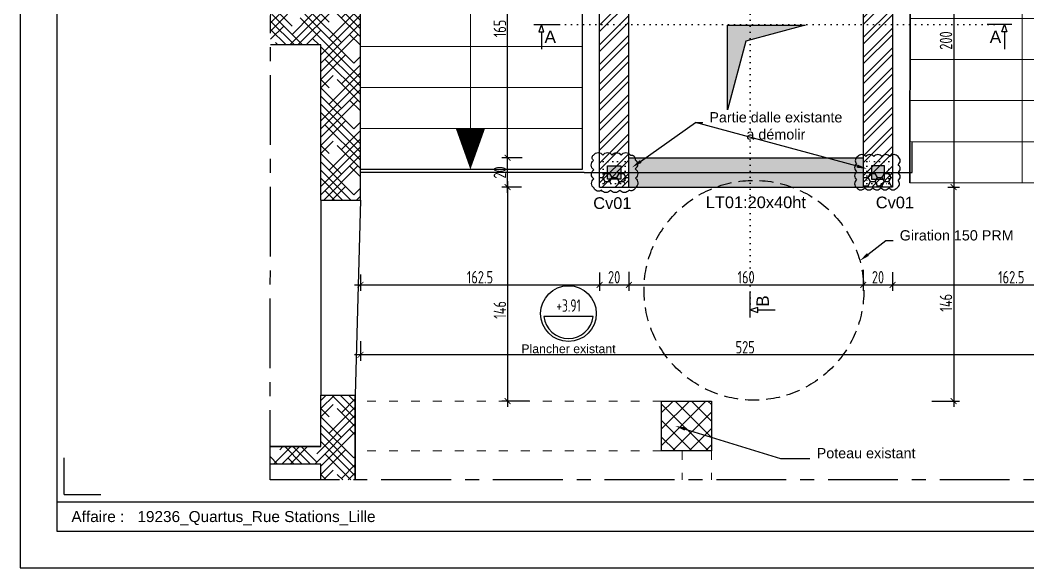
# Model space of a CAD drawing. Header units: millimetres. Extents: x -14819 to 43195, y -10328 to 20814.
# Drawn here: x 19386 to 20073, y 495 to 869 of the extents above; entities that cross this region are included whole.
import ezdxf
from ezdxf import colors
from ezdxf.entities.mleader import LeaderData, LeaderLine
from ezdxf.enums import TextEntityAlignment as Align
from ezdxf.math import Vec2, Vec3

# ---------------------------------------------------------------- set-up
doc = ezdxf.new("R2010")
doc.units = ezdxf.units.MM
doc.header["$PDMODE"] = 3
for name, pattern in [('ACAD_ISO03W100', [30, 12, -18]), ('AXES', [50.8, 31.75, -6.35, 6.35, -6.35]), ('CACHE', [9.525, 6.35, -3.175]), ('POINTILLE', [6.35, 0, -6.35])]:
    doc.linetypes.add(name, pattern=pattern)
for name, color, linetype in [('-SOCNA- 0', 255, 'Continuous'), ('-SOCNA- Divers', 7, 'Continuous'), ('-SOCNA- Text', 255, 'Continuous'), ('-SOCNA- Textes', 7, 'Continuous')]:
    doc.layers.add(name, color=color, linetype=linetype)
for name, color, linetype, lineweight in [('-SOCNA- Fer- Coffrage', 173, 'Continuous', 25), ('Escalier', 8, 'Continuous', 18), ('Mur_coupe', 7, 'Continuous', 25), ('Mur_projeté', 8, 'ACAD_ISO03W100', 18)]:
    doc.layers.add(name, color=color, linetype=linetype, lineweight=lineweight)
doc.layers.add('-SOCNA- Visible', color=66, linetype='Continuous', plot=False)
doc.styles.add('-ST-Arial', font='arial.ttf')
doc.styles.add('-ST-Isocp', font='isocp.shx', dxfattribs={"width": 0.8})
doc.styles.add('SOCNA- Arial', font='arial.ttf')
doc.dimstyles.new('Copie de -ST-25s', dxfattribs={"dimtxt": 8.5, "dimasz": 4, "dimexe": 4, "dimexo": 5, "dimgap": 1, "dimtad": 1, "dimdec": 1, "dimrnd": 0.5, "dimdsep": 46, "dimtxsty": '-ST-Isocp', "dimblk": 'ARCHTICK', "dimcen": 1.5, "dimdle": 4, "dimclrd": 30, "dimclre": 30, "dimclrt": 6, "dimadec": 1, "dimazin": 0, "dimtfac": 1, "dimtdec": 1, "dimtofl": 0, "dimtmove": 0, "dimatfit": 3, "dimfxl": 15, "dimfxlon": 1, "dimtolj": 1, "dimtzin": 0, "dimlwd": -1, "dimlwe": -1, "dimarcsym": 0})
pattern_1 = [(45, (-17565.069, 3263.8497), (8.4189901, 14.0316502), [63.5, -31.75]), (135, (-17565.069, 3263.8497), (8.4189901, -14.0316502), [63.5, -31.75])]
pattern_2 = [(0, (-15543.513, -2651.2193), (4.7625, 2.74963064), [3.175, -6.35]), (120, (-15543.513, -2651.2193), (-4.7625, 2.74963066), [3.175, -6.35]), (60, (-15543.513, -2651.2193), (1e-08, 5.4992613), [-6.35, 3.175])]

# ---------------------------------------------------------------- blocks, each defined once
blk = doc.blocks.new('A$C079E5DD5')
at = {"layer": 'Escalier', "color": 9}
for p, q in [((-1011.77, -1009.19, -195), (-861.51, -1009.15, -195)), ((-935.23, -1177.17, -195), (-935.27, -1009.17, -195)), ((-1011.76, -1037.19, -195), (-861.51, -1037.15, -195)), ((-1011.76, -1065.19, -195), (-861.51, -1065.15, -195)), ((-1011.75, -1093.19, -195), (-861.51, -1093.15, -195)), ((-1011.74, -1121.19, -195), (-861.51, -1121.15, -195)), ((-1011.74, -1149.19, -195), (-861.51, -1149.15, -195)), ((-1011.73, -1177.19, -195), (-861.51, -1177.15, -195))]:
    blk.add_line(p, q, dxfattribs=at)
at = {"layer": 'Escalier', "color": 9, "flags": 128}
blk.add_lwpolyline([(-1193.89, -916.17, 20, 0, 0), (-1221.89, -916.17, 0, 0, 0)], format="xyseb", dxfattribs=at)
blk.add_lwpolyline([(-1025.89, -916.52), (-1207.39, -916.5)], dxfattribs=at)
at = {"layer": 'Escalier', "color": 9, "elevation": -195, "flags": 128}
for points in [[(-1235.38, -1000.16), (-1386.66, -1000.16)], [(-1311.66, -1000.16), (-1311.63, -1140.16)], [(-1235.38, -1028.16), (-1386.66, -1028.16)], [(-1235.38, -1056.16), (-1386.66, -1056.16)], [(-1235.38, -1084.16), (-1386.66, -1084.16)], [(-1235.38, -1112.16), (-1386.66, -1112.16)], [(-1235.38, -1140.16), (-1386.66, -1140.16)]]:
    blk.add_lwpolyline(points, dxfattribs=at)
for points in [[(-935.27, -1037.17, 20, 0, 0), (-935.26, -1009.17, 0, 0, 0)], [(-1311.63, -1140.16, 20, 0, 0), (-1311.63, -1168.16, 0, 0, 0)]]:
    blk.add_lwpolyline(points, format="xyseb", dxfattribs=at)
at = {"layer": 'Mur_coupe', "color": 9}
for p, q in [((-1221.89, -990.2), (-1221.89, -840.18)), ((-1193.89, -990.2), (-1193.89, -840.18)), ((-1165.89, -990.2), (-1165.89, -840.18)), ((-1137.89, -990.2), (-1137.89, -840.18)), ((-1109.89, -990.2), (-1109.89, -840.18)), ((-1081.89, -990.2), (-1081.89, -840.18)), ((-1053.89, -990.2), (-1053.89, -840.18)), ((-1025.89, -990.2), (-1025.89, -840.18)), ((-1011.38, -990.17), (-1235.38, -990.17, -195)), ((-1011.38, -990.17, -195), (-1011.73, -1177.19, -195)), ((-1011.73, -1177.19), (-1011.38, -990.17))]:
    blk.add_line(p, q, dxfattribs=at)
at = {"layer": 'Mur_coupe', "color": 9, "elevation": -195, "flags": 128}
blk.add_lwpolyline([(-1235.38, -990.17), (-1235.38, -1168.16), (-1386.66, -1168.16)], dxfattribs=at)
blk = doc.blocks.new('_ArchTick')
at = {"color": 0, "linetype": 'ByBlock', "const_width": 0.15}
blk.add_lwpolyline([(-0.5, -0.5), (0.5, 0.5)], dxfattribs=at)
blk = doc.blocks.new('*D462')
at = {"layer": '-SOCNA- Fer- Coffrage', "color": 30, "ltscale": 1.5, "transparency": 16777216}
for p, q in [((19718.15, 758.61), (19718.15, 604.59)), ((19727.64, 754.61), (19714.15, 754.61)), ((19733.15, 608.59), (19714.15, 608.59))]:
    blk.add_line(p, q, dxfattribs=at)
at = {"layer": 'Defpoints', "color": 0, "ltscale": 1.5, "transparency": 16777216}
for p in [(19812.44, 754.61, -97.5), (19718.15, 608.59), (19823.27, 608.59)]:
    blk.add_point(p, dxfattribs=at)
at = {"layer": '-SOCNA- Fer- Coffrage', "color": 30, "ltscale": 1.5, "transparency": 16777216, "xscale": 4, "yscale": 4, "zscale": 4}
for p, rotation in [((19718.15, 754.61), 90), ((19718.15, 608.59), 270)]:
    blk.add_blockref('_ArchTick', p, dxfattribs=dict(at, rotation=rotation))
at = {"layer": '-SOCNA- Fer- Coffrage', "color": 6, "ltscale": 1.5, "transparency": 16777216, "insert": (19712.9, 670.8), "char_height": 8.5, "attachment_point": 5, "rotation": 90, "style": '-ST-Isocp'}
blk.add_mtext('\\A1;146', dxfattribs=at)
blk = doc.blocks.new('*D467')
at = {"layer": '-SOCNA- Fer- Coffrage', "color": 30, "ltscale": 1.5, "transparency": 16777216}
for p, q in [((20022.53, 958.61), (20022.53, 750.61)), ((20014.41, 954.61), (20026.53, 954.61)), ((20018.48, 754.61), (20026.53, 754.61))]:
    blk.add_line(p, q, dxfattribs=at)
at = {"layer": 'Defpoints', "color": 0, "ltscale": 1.5, "transparency": 16777216}
for p in [(19945.8, 954.61, -97.5), (19980.89, 754.61, -97.5), (20022.53, 754.61)]:
    blk.add_point(p, dxfattribs=at)
at = {"layer": '-SOCNA- Fer- Coffrage', "color": 30, "ltscale": 1.5, "transparency": 16777216, "xscale": 4, "yscale": 4, "zscale": 4}
for p, rotation in [((20022.53, 954.61), 90), ((20022.53, 754.61), 270)]:
    blk.add_blockref('_ArchTick', p, dxfattribs=dict(at, rotation=rotation))
at = {"layer": '-SOCNA- Fer- Coffrage', "color": 6, "ltscale": 1.5, "transparency": 16777216, "insert": (20017.28, 854.61), "char_height": 8.5, "attachment_point": 5, "rotation": 90, "style": '-ST-Isocp'}
blk.add_mtext('\\A1;200', dxfattribs=at)
blk = doc.blocks.new('*D468')
at = {"layer": '-SOCNA- Fer- Coffrage', "color": 30, "ltscale": 1.5, "transparency": 16777216}
for p, q in [((20022.53, 758.61), (20022.53, 604.59)), ((20018.48, 754.61), (20026.53, 754.61)), ((20007.53, 608.59), (20026.53, 608.59))]:
    blk.add_line(p, q, dxfattribs=at)
at = {"layer": 'Defpoints', "color": 0, "ltscale": 1.5, "transparency": 16777216}
for p in [(19980.89, 754.61, -97.5), (19857.27, 608.59), (20022.53, 608.59)]:
    blk.add_point(p, dxfattribs=at)
at = {"layer": '-SOCNA- Fer- Coffrage', "color": 30, "ltscale": 1.5, "transparency": 16777216, "xscale": 4, "yscale": 4, "zscale": 4}
for p, rotation in [((20022.53, 754.61), 90), ((20022.53, 608.59), 270)]:
    blk.add_blockref('_ArchTick', p, dxfattribs=dict(at, rotation=rotation))
at = {"layer": '-SOCNA- Fer- Coffrage', "color": 6, "ltscale": 1.5, "transparency": 16777216, "insert": (20017.28, 675.69), "char_height": 8.5, "attachment_point": 5, "rotation": 90, "style": '-ST-Isocp'}
blk.add_mtext('\\A1;146', dxfattribs=at)
blk = doc.blocks.new('*U451')
at = {"layer": '-SOCNA- 0', "color": 7}
blk.add_line((50, 90), (2050, 90), dxfattribs=at)
blk.add_lwpolyline([(50, 50), (2050, 50), (2050, 1435), (50, 1435)], close=True, dxfattribs=at)
at = {"layer": '-SOCNA- Visible', "color": 7}
for q in [(60, 150), (110, 100)]:
    blk.add_line((60, 100), q, dxfattribs=at)
at = {"layer": '-SOCNA- Visible'}
blk.add_lwpolyline([(0, 0), (2100, 0), (2100, 1485), (0, 1485)], close=True, dxfattribs=at)
at = {"layer": '-SOCNA- Text', "color": 7, "style": 'SOCNA- Arial'}
blk.add_text('Affaire :', height=15, dxfattribs=at).set_placement((70, 70), align=Align.MIDDLE_LEFT)
for tag, p in [('TITRE', (1050, 1410)), ('INDICE', (2024.9, 1410))]:
    blk.add_attdef(tag, text='', height=25, dxfattribs=at).set_placement(p, align=Align.MIDDLE_CENTER)
for tag, p in [("NOM_D'AFFAIRE", (160, 70)), ('PLAN', (1824.8, 70))]:
    blk.add_attdef(tag, text='', height=15, dxfattribs=at).set_placement(p, align=Align.MIDDLE_LEFT)
blk = doc.blocks.new('*U331')
at = {"layer": '-SOCNA- Divers', "color": 8}
for p, q in [((-760.7, 0), (-720.7, 0)), ((12, 0), (-28, 0))]:
    blk.add_line(p, q, dxfattribs=at)
at = {"layer": '-SOCNA- Divers', "color": 221, "linetype": 'POINTILLE', "ltscale": 1.5}
blk.add_line((0, 0), (-748.7, 0), dxfattribs=at)
at = {"layer": '-SOCNA- Divers'}
for points in [[(-748.7, 12), (-748.7, 40)], [(0, 12), (0, 40)]]:
    blk.add_lwpolyline(points, dxfattribs=at)
for points in [[(-748.7, 0), (-752.7, 12), (-744.7, 12)], [(0, 0), (4, 12), (-4, 12)]]:
    blk.add_lwpolyline(points, close=True, dxfattribs=at)
at = {"layer": '-SOCNA- Divers', "style": '-ST-Arial'}
blk.add_attdef('REP2', text='', height=20, rotation=180, dxfattribs=at).set_placement((-743.7, 19.7), align=Align.MIDDLE_RIGHT)
blk.add_attdef('REP1', text='', height=20, rotation=180, dxfattribs=at).set_placement((-5, 19.7), align=Align.MIDDLE_LEFT)
blk = doc.blocks.new('*U332')
at = {"layer": '-SOCNA- Divers', "color": 221, "linetype": 'POINTILLE', "ltscale": 1.5}
blk.add_line((0, 0), (-1119.2, 0), dxfattribs=at)
at = {"layer": '-SOCNA- Divers', "color": 8}
for p, q in [((12, 0), (-28, 0)), ((-1131.2, 0), (-1091.2, 0))]:
    blk.add_line(p, q, dxfattribs=at)
at = {"layer": '-SOCNA- Divers'}
for points in [[(-1119.2, 12), (-1119.2, 40)], [(0, 12), (0, 40)]]:
    blk.add_lwpolyline(points, dxfattribs=at)
for points in [[(-1119.2, 0), (-1123.2, 12), (-1115.2, 12)], [(0, 0), (4, 12), (-4, 12)]]:
    blk.add_lwpolyline(points, close=True, dxfattribs=at)
at = {"layer": '-SOCNA- Divers', "style": '-ST-Arial'}
blk.add_attdef('REP2', text='', height=20, rotation=180, dxfattribs=at).set_placement((-1114.2, 19.7), align=Align.MIDDLE_RIGHT)
blk.add_attdef('REP1', text='', height=20, rotation=180, dxfattribs=at).set_placement((-5, 19.7), align=Align.MIDDLE_LEFT)
blk = doc.blocks.new('*U333')
at = {"layer": '-SOCNA- Textes', "color": 1}
for p, q in [((-77, 6.3), (-77, 6.3)), ((-11.8, -19), (-79.3, -19)), ((-12, -32.8), (-12, -32.8))]:
    blk.add_line(p, q, dxfattribs=at)
blk.add_circle((-45.6, -15), 38, dxfattribs=at)
blk.add_arc((-45.6, -15), 34, 186.7563, 353.2437, dxfattribs=at)
at = {"layer": '-SOCNA- Textes', "color": 6, "style": '-ST-Isocp', "width": 0.75}
blk.add_attdef('NIVEAU_FINI', text='', height=14, dxfattribs=at).set_placement((-45.6, 32.7), align=Align.MIDDLE_CENTER)
at = {"layer": '-SOCNA- Textes', "style": '-ST-Isocp', "width": 0.75}
for tag, p in [('NIVEAU_BRUT', (-45.6, -4)), ('EPAISSEUR_DE_LA_DALLE', (-45.6, -34))]:
    blk.add_attdef(tag, text='', height=17, dxfattribs=at).set_placement(p, align=Align.MIDDLE_CENTER)
at = {"layer": '-SOCNA- Textes', "color": 6, "style": '-ST-Arial'}
blk.add_attdef('INFO', text='', height=12, dxfattribs=at).set_placement((-45.6, -63), align=Align.MIDDLE_CENTER)
blk = doc.blocks.new('*D452')
at = {"layer": '-SOCNA- Fer- Coffrage', "color": 30, "ltscale": 1.5, "transparency": 16777216}
for p, q in [((19617.77, 694.86), (19617.77, 683.84)), ((19780.89, 696.36), (19780.89, 683.84)), ((19613.77, 687.84), (19784.89, 687.84))]:
    blk.add_line(p, q, dxfattribs=at)
at = {"layer": 'Defpoints', "color": 0, "ltscale": 1.5, "transparency": 16777216}
for p in [(19617.77, 822.62, 195), (19780.89, 769.18, 97.5), (19780.89, 687.84)]:
    blk.add_point(p, dxfattribs=at)
at = {"layer": '-SOCNA- Fer- Coffrage', "color": 30, "ltscale": 1.5, "transparency": 16777216, "xscale": 4, "yscale": 4, "zscale": 4, "rotation": 180}
blk.add_blockref('_ArchTick', (19617.77, 687.84), dxfattribs=at)
at = {"layer": '-SOCNA- Fer- Coffrage', "color": 30, "ltscale": 1.5, "transparency": 16777216, "xscale": 4, "yscale": 4, "zscale": 4}
blk.add_blockref('_ArchTick', (19780.89, 687.84), dxfattribs=at)
at = {"layer": '-SOCNA- Fer- Coffrage', "color": 6, "ltscale": 1.5, "transparency": 16777216, "insert": (19699.33, 693.09), "char_height": 8.5, "attachment_point": 5, "style": '-ST-Isocp'}
blk.add_mtext('\\A1;162.5', dxfattribs=at)
blk = doc.blocks.new('*D453')
at = {"layer": '-SOCNA- Fer- Coffrage', "color": 30, "ltscale": 1.5, "transparency": 16777216}
for p, q in [((19780.89, 696.36), (19780.89, 683.84)), ((19800.89, 696.68), (19800.89, 683.84)), ((19776.89, 687.84), (19804.89, 687.84))]:
    blk.add_line(p, q, dxfattribs=at)
at = {"layer": 'Defpoints', "color": 0, "ltscale": 1.5, "transparency": 16777216}
for p in [(19800.89, 773.14, 97.5), (19780.89, 769.18, 97.5), (19800.89, 687.84)]:
    blk.add_point(p, dxfattribs=at)
at = {"layer": '-SOCNA- Fer- Coffrage', "color": 30, "ltscale": 1.5, "transparency": 16777216, "xscale": 4, "yscale": 4, "zscale": 4, "rotation": 180}
blk.add_blockref('_ArchTick', (19780.89, 687.84), dxfattribs=at)
at = {"layer": '-SOCNA- Fer- Coffrage', "color": 30, "ltscale": 1.5, "transparency": 16777216, "xscale": 4, "yscale": 4, "zscale": 4}
blk.add_blockref('_ArchTick', (19800.89, 687.84), dxfattribs=at)
at = {"layer": '-SOCNA- Fer- Coffrage', "color": 6, "ltscale": 1.5, "transparency": 16777216, "insert": (19790.89, 693.09), "char_height": 8.5, "attachment_point": 5, "style": '-ST-Isocp'}
blk.add_mtext('\\A1;20', dxfattribs=at)
blk = doc.blocks.new('*D454')
at = {"layer": '-SOCNA- Fer- Coffrage', "color": 30, "ltscale": 1.5, "transparency": 16777216}
for p, q in [((19960.89, 698.1), (19960.89, 683.84)), ((19796.89, 687.84), (19964.89, 687.84)), ((19800.89, 690.22), (19800.89, 683.84))]:
    blk.add_line(p, q, dxfattribs=at)
at = {"layer": 'Defpoints', "color": 0, "ltscale": 1.5, "transparency": 16777216}
for p in [(19960.89, 794.53, 97.5), (19800.89, 718.61, 97.5), (19960.89, 687.84)]:
    blk.add_point(p, dxfattribs=at)
at = {"layer": '-SOCNA- Fer- Coffrage', "color": 30, "ltscale": 1.5, "transparency": 16777216, "xscale": 4, "yscale": 4, "zscale": 4, "rotation": 180}
blk.add_blockref('_ArchTick', (19800.89, 687.84), dxfattribs=at)
at = {"layer": '-SOCNA- Fer- Coffrage', "color": 30, "ltscale": 1.5, "transparency": 16777216, "xscale": 4, "yscale": 4, "zscale": 4}
blk.add_blockref('_ArchTick', (19960.89, 687.84), dxfattribs=at)
at = {"layer": '-SOCNA- Fer- Coffrage', "color": 6, "ltscale": 1.5, "transparency": 16777216, "insert": (19880.89, 693.09), "char_height": 8.5, "attachment_point": 5, "style": '-ST-Isocp'}
blk.add_mtext('\\A1;160', dxfattribs=at)
blk = doc.blocks.new('*D455')
at = {"layer": '-SOCNA- Fer- Coffrage', "color": 30, "ltscale": 1.5, "transparency": 16777216}
for p, q in [((19960.89, 698.1), (19960.89, 683.84)), ((19980.89, 696.63), (19980.89, 683.84)), ((19956.89, 687.84), (19984.89, 687.84))]:
    blk.add_line(p, q, dxfattribs=at)
at = {"layer": 'Defpoints', "color": 0, "ltscale": 1.5, "transparency": 16777216}
for p in [(19960.89, 794.53, 97.5), (19980.89, 772.58, 97.5), (19980.89, 687.84)]:
    blk.add_point(p, dxfattribs=at)
at = {"layer": '-SOCNA- Fer- Coffrage', "color": 30, "ltscale": 1.5, "transparency": 16777216, "xscale": 4, "yscale": 4, "zscale": 4, "rotation": 180}
blk.add_blockref('_ArchTick', (19960.89, 687.84), dxfattribs=at)
at = {"layer": '-SOCNA- Fer- Coffrage', "color": 30, "ltscale": 1.5, "transparency": 16777216, "xscale": 4, "yscale": 4, "zscale": 4}
blk.add_blockref('_ArchTick', (19980.89, 687.84), dxfattribs=at)
at = {"layer": '-SOCNA- Fer- Coffrage', "color": 6, "ltscale": 1.5, "transparency": 16777216, "insert": (19970.89, 693.09), "char_height": 8.5, "attachment_point": 5, "style": '-ST-Isocp'}
blk.add_mtext('\\A1;20', dxfattribs=at)
blk = doc.blocks.new('*D456')
at = {"layer": '-SOCNA- Fer- Coffrage', "color": 30, "ltscale": 1.5, "transparency": 16777216}
for p, q in [((20142.77, 701.54), (20142.77, 683.84)), ((19980.89, 696.63), (19980.89, 683.84)), ((19976.89, 687.84), (20146.77, 687.84))]:
    blk.add_line(p, q, dxfattribs=at)
at = {"layer": 'Defpoints', "color": 0, "ltscale": 1.5, "transparency": 16777216}
for p in [(19980.89, 772.58, 97.5), (20142.77, 706.54), (20142.77, 687.84)]:
    blk.add_point(p, dxfattribs=at)
at = {"layer": '-SOCNA- Fer- Coffrage', "color": 30, "ltscale": 1.5, "transparency": 16777216, "xscale": 4, "yscale": 4, "zscale": 4, "rotation": 180}
blk.add_blockref('_ArchTick', (19980.89, 687.84), dxfattribs=at)
at = {"layer": '-SOCNA- Fer- Coffrage', "color": 30, "ltscale": 1.5, "transparency": 16777216, "xscale": 4, "yscale": 4, "zscale": 4}
blk.add_blockref('_ArchTick', (20142.77, 687.84), dxfattribs=at)
at = {"layer": '-SOCNA- Fer- Coffrage', "color": 6, "ltscale": 1.5, "transparency": 16777216, "insert": (20061.83, 693.09), "char_height": 8.5, "attachment_point": 5, "style": '-ST-Isocp'}
blk.add_mtext('\\A1;162.5', dxfattribs=at)
blk = doc.blocks.new('*D458')
at = {"layer": '-SOCNA- Fer- Coffrage', "color": 30, "ltscale": 1.5, "transparency": 16777216}
for p, q in [((20142.77, 655.08), (20142.77, 636.08)), ((19617.77, 649.57), (19617.77, 636.08)), ((20146.77, 640.08), (19613.77, 640.08))]:
    blk.add_line(p, q, dxfattribs=at)
at = {"layer": 'Defpoints', "color": 0, "ltscale": 1.5, "transparency": 16777216}
for p in [(19617.77, 832.67, 195), (20142.77, 824.72), (19617.77, 640.08)]:
    blk.add_point(p, dxfattribs=at)
at = {"layer": '-SOCNA- Fer- Coffrage', "color": 30, "ltscale": 1.5, "transparency": 16777216, "xscale": 4, "yscale": 4, "zscale": 4, "rotation": 180}
blk.add_blockref('_ArchTick', (19617.77, 640.08), dxfattribs=at)
at = {"layer": '-SOCNA- Fer- Coffrage', "color": 30, "ltscale": 1.5, "transparency": 16777216, "xscale": 4, "yscale": 4, "zscale": 4}
blk.add_blockref('_ArchTick', (20142.77, 640.08), dxfattribs=at)
at = {"layer": '-SOCNA- Fer- Coffrage', "color": 6, "ltscale": 1.5, "transparency": 16777216, "insert": (19880.27, 645.33), "char_height": 8.5, "attachment_point": 5, "style": '-ST-Isocp'}
blk.add_mtext('\\A1;525', dxfattribs=at)
blk = doc.blocks.new('A$C5A907F53')
at = {"layer": '-SOCNA- Fer- Coffrage', "ltscale": 1.5}
h = blk.add_hatch(color=244, dxfattribs=at)
h.dxf.hatch_style = 1
h.paths.add_polyline_path([(-3, 3), (-3, 12), (-12, 12), (-12, 3)])
at = {"layer": '-SOCNA- Fer- Coffrage', "color": 173, "ltscale": 1.5}
blk.add_lwpolyline([(-12, 12), (-3, 12), (-3, 3), (-12, 3)], close=True, dxfattribs=at)
at = {"layer": '-SOCNA- Visible', "color": 173, "linetype": 'POINTILLE', "ltscale": 0.5}
blk.add_lwpolyline([(-15, 15), (0, 15), (0, 0), (-15, 0)], close=True, dxfattribs=at)
blk = doc.blocks.new('A$C18E16860')
at = {"layer": '-SOCNA- Fer- Coffrage', "ltscale": 1.5}
h = blk.add_hatch(dxfattribs=at)
h.set_pattern_fill('ANSI32', color=8)
h.set_pattern_definition([(45, (-35558.8295, -8405.841), (-6.735192, 6.735192), []), (45, (-35554.339, -8405.841), (-6.735192, 6.735192), [])])
h.paths.add_polyline_path([(202.87, 0), (202.87, -200), (222.87, -200), (222.87, 0)])
h.paths.add_polyline_path([(42.87, -200), (42.87, 0), (22.87, 0), (22.87, -200)])
h = blk.add_hatch(color=54, dxfattribs=at)
h.dxf.hatch_style = 1
h.paths.add_polyline_path([(202.87, 0), (42.87, 0), (42.87, -15), (202.87, -15)])
h = blk.add_hatch(color=54, dxfattribs=at)
h.dxf.hatch_style = 1
h.paths.add_polyline_path([(122.67, -100.38), (163.18, -89.49), (110.22, -89.49), (110.22, -147.21)])
h = blk.add_hatch(color=54, dxfattribs=at)
h.dxf.hatch_style = 1
h.paths.add_polyline_path([(202.87, -180), (42.87, -180), (42.87, -200), (202.87, -200)])
at = {"layer": '-SOCNA- Fer- Coffrage', "color": 4, "ltscale": 1.5}
for p, q in [((22.87, -200), (22.87, 0)), ((42.87, 0), (22.87, 0)), ((42.87, -200), (42.87, 0)), ((202.87, 0), (202.87, -200)), ((202.87, 0), (222.87, 0)), ((222.87, 0), (222.87, -200)), ((22.87, -200), (42.87, -200)), ((222.87, -200), (202.87, -200))]:
    blk.add_line(p, q, dxfattribs=at)
at = {"layer": '-SOCNA- Fer- Coffrage', "color": 2, "ltscale": 1.5}
for p, q in [((42.87, 0), (202.87, 0)), ((42.87, -15), (202.87, -15)), ((42.87, -180), (202.87, -180)), ((42.87, -200), (202.87, -200))]:
    blk.add_line(p, q, dxfattribs=at)
at = {"layer": '-SOCNA- Fer- Coffrage', "color": 8, "ltscale": 1.5}
blk.add_lwpolyline([(110.22, -89.49), (163.18, -89.49), (122.67, -100.38), (110.22, -147.21)], close=True, dxfattribs=at)
at = {"layer": '-SOCNA- Fer- Coffrage', "color": 173, "ltscale": 1.5, "xscale": -1}
blk.add_blockref('A$C5A907F53', (25.37, -15), dxfattribs=at)
at = {"layer": '-SOCNA- Fer- Coffrage', "color": 173, "ltscale": 1.5}
blk.add_blockref('A$C5A907F53', (220.37, -15), dxfattribs=at)
at = {"layer": '-SOCNA- Fer- Coffrage', "color": 173, "ltscale": 1.5, "rotation": 180}
blk.add_blockref('A$C5A907F53', (25.37, -182.5), dxfattribs=at)
at = {"layer": '-SOCNA- Fer- Coffrage', "color": 173, "ltscale": 1.5, "xscale": -1, "rotation": 180}
blk.add_blockref('A$C5A907F53', (220.37, -182.5), dxfattribs=at)
blk = doc.blocks.new('*D459')
at = {"layer": '-SOCNA- Fer- Coffrage', "color": 30, "ltscale": 1.5, "transparency": 16777216}
for p, q in [((19718.15, 750.61), (19718.15, 778.61)), ((19728.14, 774.61), (19714.15, 774.61)), ((19727.7, 754.61), (19714.15, 754.61))]:
    blk.add_line(p, q, dxfattribs=at)
at = {"layer": 'Defpoints', "color": 0, "ltscale": 1.5, "transparency": 16777216}
for p in [(19718.15, 774.61), (19820.34, 774.61, 97.5), (19813.34, 754.61, 97.5)]:
    blk.add_point(p, dxfattribs=at)
at = {"layer": '-SOCNA- Fer- Coffrage', "color": 30, "ltscale": 1.5, "transparency": 16777216, "xscale": 4, "yscale": 4, "zscale": 4}
for p, rotation in [((19718.15, 774.61), 90), ((19718.15, 754.61), 270)]:
    blk.add_blockref('_ArchTick', p, dxfattribs=dict(at, rotation=rotation))
at = {"layer": '-SOCNA- Fer- Coffrage', "color": 6, "ltscale": 1.5, "transparency": 16777216, "insert": (19712.9, 764.61), "char_height": 8.5, "attachment_point": 5, "rotation": 90, "style": '-ST-Isocp'}
blk.add_mtext('\\A1;20', dxfattribs=at)
blk = doc.blocks.new('*D460')
at = {"layer": '-SOCNA- Fer- Coffrage', "color": 30, "ltscale": 1.5, "transparency": 16777216}
for p, q in [((19718.15, 770.61), (19718.15, 943.61)), ((19727.84, 939.61), (19714.15, 939.61)), ((19728.14, 774.61), (19714.15, 774.61))]:
    blk.add_line(p, q, dxfattribs=at)
at = {"layer": 'Defpoints', "color": 0, "ltscale": 1.5, "transparency": 16777216}
for p in [(19718.15, 939.61), (19815.57, 939.61, 97.5), (19820.34, 774.61, 97.5)]:
    blk.add_point(p, dxfattribs=at)
at = {"layer": '-SOCNA- Fer- Coffrage', "color": 30, "ltscale": 1.5, "transparency": 16777216, "xscale": 4, "yscale": 4, "zscale": 4}
for p, rotation in [((19718.15, 939.61), 90), ((19718.15, 774.61), 270)]:
    blk.add_blockref('_ArchTick', p, dxfattribs=dict(at, rotation=rotation))
at = {"layer": '-SOCNA- Fer- Coffrage', "color": 6, "ltscale": 1.5, "transparency": 16777216, "insert": (19712.9, 862.85), "char_height": 8.5, "attachment_point": 5, "rotation": 90, "style": '-ST-Isocp'}
blk.add_mtext('\\A1;165', dxfattribs=at)

msp = doc.modelspace()

# ---------------------------------------------------------------- hatches: boundary and pattern name
at = {"layer": '-SOCNA- Fer- Coffrage', "ltscale": 1.5}
h = msp.add_hatch(dxfattribs=at)
h.set_pattern_fill('HOUND', color=8, scale=2.5, angle=45)
h.set_pattern_definition(pattern_1)
h.paths.add_polyline_path([(19617.77, 886.62), (19593.77, 886.62), (19593.77, 872.62), (19557.67, 872.62), (19556.51, 871.45), (19556.48, 851.62), (19590.77, 851.62), (19590.77, 745.73), (19617.77, 745.73)])
h = msp.add_hatch(dxfattribs=at)
h.set_pattern_fill('HONEY', color=8)
h.set_pattern_definition(pattern_2)
h.paths.add_polyline_path([(19800.89, 764.62), (19780.89, 764.62), (19780.89, 757.11), (19800.89, 757.11)])
h = msp.add_hatch(dxfattribs=at)
h.set_pattern_fill('HONEY', color=8)
h.set_pattern_definition(pattern_2)
h.paths.add_polyline_path([(19960.89, 764.62), (19980.89, 764.62), (19980.89, 754.61), (19960.89, 754.61)])
h = msp.add_hatch(dxfattribs=at)
h.set_pattern_fill('HOUND', color=8, scale=2.5, angle=45)
h.set_pattern_definition(pattern_1)
h.paths.add_polyline_path([(19614.28, 612.73), (19590.77, 612.73), (19590.77, 577.62), (19556.15, 577.62), (19556.14, 565.62), (19590.77, 565.62), (19590.77, 554.82), (19614.28, 554.82)])
h = msp.add_hatch(dxfattribs=at)
h.set_pattern_fill('ANSI37', color=30, scale=2.5)
h.set_pattern_definition([(45, (-13922.816, 1844.044), (-5.61266, 5.61266), []), (135, (-13922.816, 1844.044), (-5.61266, -5.61266), [])])
h.paths.add_polyline_path([(19823.27, 574.59), (19857.27, 574.59), (19857.27, 608.59), (19823.27, 608.59)])

# ---------------------------------------------------------------- linework, layer by layer
at = {"layer": '-SOCNA- Fer- Coffrage', "color": 173, "ltscale": 1.5}
for p, q in [((19785.89, 764.62), (19960.89, 764.62)), ((19960.89, 764.62), (19975.89, 764.62))]:
    msp.add_line(p, q, dxfattribs=at)
at = {"layer": '-SOCNA- Fer- Coffrage', "color": 8, "ltscale": 1.5}
for p, q in [((19590.77, 745.73), (19590.77, 612.73)), ((19617.77, 745.73), (19614.28, 612.73))]:
    msp.add_line(p, q, dxfattribs=at)
at = {"layer": '-SOCNA- Fer- Coffrage', "color": 2, "linetype": 'AXES', "ltscale": 1.5, "elevation": 2233.52}
msp.add_lwpolyline([(19556.82, 1129.51), (20213.72, 1129.51), (20213.02, 554.82), (19556.12, 554.82)], close=True, dxfattribs=at)
at = {"layer": '-SOCNA- Fer- Coffrage', "color": 84}
for points in [[(19776.83, 776.46, -0.520567), (19783.13, 776.46, -0.520567), (19789.43, 776.46, -0.520567), (19795.72, 776.46, -0.520567), (19802.02, 776.46, -0.520567), (19805.16, 773.26, -0.520567), (19805.25, 766.97, -0.520567), (19805.34, 760.67, -0.520567), (19805.43, 754.38, -0.520567), (19801.01, 752.53, -0.520567), (19794.72, 752.53, -0.520567), (19788.42, 752.53, -0.520567), (19782.13, 752.53, -0.520567), (19777.16, 753.87, -0.520567), (19777.07, 760.17, -0.520567), (19776.98, 766.46, -0.520567), (19776.89, 772.76, -0.520567)], [(19984.6, 775.38, 0.520567), (19979.1, 775.38, 0.520567), (19973.59, 775.38, 0.520567), (19968.08, 775.38, 0.520567), (19962.58, 775.38, 0.520567), (19957.07, 775.38, 0.520567), (19956.32, 770.62, 0.520567), (19956.32, 765.11, 0.520567), (19956.32, 759.61, 0.520567), (19956.38, 754.15, 0.520567), (19961.89, 754.15, 0.520567), (19967.39, 754.15, 0.520567), (19972.9, 754.15, 0.520567), (19978.41, 754.15, 0.520567), (19983.91, 754.15, 0.520567), (19984.6, 758.97, 0.520567), (19984.6, 764.48, 0.520567), (19984.6, 769.98, 0.520567)]]:
    msp.add_lwpolyline(points, format="xyb", close=True, dxfattribs=at)
at = {"layer": '-SOCNA- Fer- Coffrage', "color": 3, "linetype": 'CACHE', "ltscale": 1.5}
msp.add_circle((19886.26, 684.18), 75, dxfattribs=at)
at = {"layer": 'Mur_coupe', "color": 4}
for p, q in [((19617.77, 745.73), (19617.77, 886.62)), ((19590.77, 851.62), (19556.48, 851.62)), ((19590.77, 745.73), (19590.77, 851.62)), ((19590.77, 745.73), (19617.77, 745.73)), ((19590.77, 612.73), (19614.28, 612.73)), ((19590.77, 577.62), (19590.77, 612.73)), ((19590.77, 577.62), (19590.77, 612.73)), ((19614.28, 554.82), (19614.28, 612.73)), ((19614.28, 612.73), (19614.28, 554.82)), ((19823.27, 608.59), (19857.27, 608.59)), ((19823.27, 574.59), (19823.27, 608.59)), ((19857.27, 608.59), (19857.27, 574.59)), ((19590.77, 577.62), (19556.15, 577.62)), ((19556.15, 577.62), (19590.77, 577.62)), ((19857.27, 574.59), (19823.27, 574.59)), ((19590.77, 565.62), (19556.14, 565.62)), ((19590.77, 565.62), (19556.14, 565.62)), ((19590.77, 554.82), (19590.77, 565.62)), ((19590.77, 554.82), (19590.77, 565.62))]:
    msp.add_line(p, q, dxfattribs=at)
at = {"layer": 'Mur_coupe', "color": 2}
for q in [(19617.77, 764.62), (19785.89, 764.62)]:
    msp.add_line((19770.39, 764.62), q, dxfattribs=at)
at = {"layer": 'Mur_coupe', "color": 2, "flags": 128}
msp.add_lwpolyline([(19975.89, 764.62), (19994.1, 764.62), (19994.1, 785.59), (20142.77, 785.63)], dxfattribs=at)
at = {"layer": 'Mur_projeté', "color": 8, "ltscale": 0.5}
for p, q in [((19823.27, 608.59), (19614.28, 608.59)), ((19823.27, 574.59), (19614.28, 574.59)), ((19837.27, 574.59), (19837.27, 554.82)), ((19857.27, 574.59), (19857.27, 554.82))]:
    msp.add_line(p, q, dxfattribs=at)

# ---------------------------------------------------------------- block references
at = {"layer": '-SOCNA- 0'}
ref = msp.add_blockref('*U451', (19385.59, 494.78), dxfattribs=dict(at, xscale=0.5, yscale=0.5, zscale=0.5))
ref.add_attrib("NOM_D'AFFAIRE", '19236_Quartus_Rue Stations_Lille', dxfattribs={"layer": '-SOCNA- Text', "color": 7, "height": 7.5, "style": 'SOCNA- Arial'}).set_placement((19465.59, 529.78), align=Align.MIDDLE_LEFT)
at = {"layer": '-SOCNA- Divers', "ltscale": 1.5}
ref = msp.add_blockref('*U332', (19883.77, 670.78), dxfattribs=dict(at, xscale=0.421875, yscale=0.421875, zscale=0.421875, rotation=270))
ref.add_attrib('REP2', 'B', dxfattribs={"height": 8.44, "rotation": 90, "style": '-ST-Arial'}).set_placement((19892.21, 1140.83), align=Align.MIDDLE_RIGHT)
ref.add_attrib('REP1', 'B', dxfattribs={"height": 8.44, "rotation": 90, "style": '-ST-Arial'}).set_placement((19892.21, 672.89), align=Align.MIDDLE_LEFT)
ref = msp.add_blockref('*U331', (19741.24, 865.59), dxfattribs=dict(at, xscale=0.421875, yscale=0.421875, zscale=0.421875, rotation=180))
ref.add_attrib('REP2', 'A', dxfattribs={"height": 8.44, "rotation": 360, "style": '-ST-Arial'}).set_placement((20054.98, 857.16), align=Align.MIDDLE_RIGHT)
ref.add_attrib('REP1', 'A', dxfattribs={"height": 8.44, "rotation": 360, "style": '-ST-Arial'}).set_placement((19743.35, 857.16), align=Align.MIDDLE_LEFT)
at = {"layer": '-SOCNA- Fer- Coffrage', "color": 173, "ltscale": 1.5}
for name, p in [('A$C079E5DD5', (21004.43, 1934.78, 390)), ('A$C18E16860', (19758.02, 954.61, 97.5))]:
    msp.add_blockref(name, p, dxfattribs=at)
at = {"layer": '-SOCNA- Textes', "ltscale": 1.5}
ref = msp.add_blockref('*U333', (19782.49, 675.78), dxfattribs=dict(at, xscale=0.5, yscale=0.5, zscale=0.5))
ref.add_attrib('NIVEAU_BRUT', '+3.91', dxfattribs={"height": 8.5, "style": '-ST-Isocp', "width": 0.75}).set_placement((19759.71, 673.77), align=Align.MIDDLE_CENTER)
ref.add_attrib('INFO', 'Plancher existant', dxfattribs={"color": 6, "height": 6, "style": '-ST-Arial'}).set_placement((19759.71, 644.27), align=Align.MIDDLE_CENTER)

# ---------------------------------------------------------------- texts
at = {"layer": '-SOCNA- Fer- Coffrage', "color": 2, "ltscale": 1.5, "char_height": 8, "attachment_point": 1, "style": '-ST-Arial'}
for s, insert in [('Cv01', (19776.61, 747.66)), ('LT01:20x40ht', (19853.37, 748.24)), ('Cv01', (19969.39, 748.11))]:
    msp.add_mtext_dynamic_manual_height_columns(s, width=302.2425, gutter_width=153.03, heights=[0], dxfattribs=dict(at, insert=insert))

# ---------------------------------------------------------------- dimensions: what is measured, and where the dimension line sits
at = {"layer": '-SOCNA- Fer- Coffrage', "color": 173, "ltscale": 1.5}
dim = msp.add_linear_dim(base=(20022.53, 754.61, 195), p1=(19945.8, 954.61, 97.5), p2=(19980.89, 754.61, 97.5), angle=90, dimstyle='Copie de -ST-25s', dxfattribs=at)
dim.commit()
dim.dimension.update_dxf_attribs({"geometry": '*D467', "text_midpoint": (20017.28, 854.61, 195)})
dim = msp.add_linear_dim(base=(19718.15, 939.61), p1=(19820.34, 774.61, 97.5), p2=(19815.57, 939.61, 97.5), angle=90, dimstyle='Copie de -ST-25s', override={"dimtmove": 1}, dxfattribs=at)
dim.commit()
dim.dimension.update_dxf_attribs({"geometry": '*D460', "text_midpoint": (19718.15, 862.85), "dimtype": 160})
for base, p1, p2, picture, middle in [((19617.77, 640.08), (20142.77, 824.72), (19617.77, 832.67, 195), '*D458', (19880.27, 645.33)), ((19960.89, 687.84), (19800.89, 718.61, 97.5), (19960.89, 794.53, 97.5), '*D454', (19880.89, 693.09)), ((19980.89, 687.84), (19960.89, 794.53, 97.5), (19980.89, 772.58, 97.5), '*D455', (19970.89, 693.09)), ((19800.89, 687.84), (19780.89, 769.18, 97.5), (19800.89, 773.14, 97.5), '*D453', (19790.89, 693.09))]:
    dim = msp.add_linear_dim(base=base, p1=p1, p2=p2, dimstyle='Copie de -ST-25s', override={"dimrnd": 1, "dimtmove": 1}, dxfattribs=at)
    dim.commit()
    dim.dimension.update_dxf_attribs({"geometry": picture, "text_midpoint": middle})
for base, p1, p2, text, override, picture, middle in [((19780.89, 687.84), (19617.77, 822.62, 195), (19780.89, 769.18, 97.5), '162.5', {"dimrnd": 1}, '*D452', (19699.33, 693.09)), ((20142.77, 687.84), (19980.89, 772.58, 97.5), (20142.77, 706.54), '<>.5', {"dimrnd": 1, "dimtmove": 1}, '*D456', (20061.83, 693.09))]:
    dim = msp.add_linear_dim(base=base, p1=p1, p2=p2, text=text, dimstyle='Copie de -ST-25s', override=override, dxfattribs=at)
    dim.commit()
    dim.dimension.update_dxf_attribs({"geometry": picture, "text_midpoint": middle})
dim = msp.add_linear_dim(base=(19718.15, 774.61), p1=(19813.34, 754.61, 97.5), p2=(19820.34, 774.61, 97.5), angle=90, dimstyle='Copie de -ST-25s', override={"dimrnd": 1}, dxfattribs=at)
dim.commit()
dim.dimension.update_dxf_attribs({"geometry": '*D459', "text_midpoint": (19712.9, 764.61)})
for base, p1, p2, picture, middle in [((19718.15, 608.59, 195), (19812.44, 754.61, 97.5), (19823.27, 608.59, 195), '*D462', (19718.15, 670.8, 195)), ((20022.53, 608.59, 195), (19980.89, 754.61, 97.5), (19857.27, 608.59, 195), '*D468', (20022.53, 675.69, 195))]:
    dim = msp.add_linear_dim(base=base, p1=p1, p2=p2, angle=90, dimstyle='Copie de -ST-25s', dxfattribs=at)
    dim.commit()
    dim.dimension.update_dxf_attribs({"geometry": picture, "text_midpoint": middle, "dimtype": 160})

# ---------------------------------------------------------------- leaders
at = {"layer": '-SOCNA- Fer- Coffrage', "color": 1, "ltscale": 1.5}
ml = msp.add_multileader_mtext('Standard', dxfattribs=at)
ml.set_content('Partie béton escalier  \\Pà démolir\\PVoir détail A', color=1, style='-ST-Arial')
ml.set_leader_properties(color=1, linetype='ByLayer', lineweight=-1)
ml.build(insert=Vec2(0, 0))
ml.multileader.update_dxf_attribs({"text_left_attachment_type": 7, "text_right_attachment_type": 7, "dogleg_length": 5, "arrow_head_size": 7})
ctx = ml.context
ctx.base_point, ctx.char_height, ctx.arrow_head_size, ctx.landing_gap_size, ctx.plane_origin = Vec3(19834.51, 905.99), 7, 7, 5, Vec3(19931.35, 889.61)
ctx.left_attachment, ctx.right_attachment, ctx.text_align_type = 7, 7, 1
notes = []
notes.append((ctx, [(1, (1, 1, 0), (19829.51, 905.99), (1, 0), 5, [(0, [(19969.6, 939.61)], 0, []), (1, [(19794.68, 942.21)], 0, [])])]))
ctx.mtext.insert, ctx.mtext.defined_height, ctx.mtext.alignment, ctx.mtext.flow_direction = Vec3(19883.77, 913.11), 1130.37, 2, 5
ml = msp.add_multileader_mtext('Standard', dxfattribs=at)
ml.set_content('Partie dalle existante\\Pà démolir', color=1, style='-ST-Arial')
ml.set_leader_properties(color=1, linetype='ByLayer', lineweight=-1)
ml.build(insert=Vec2(0, 0))
ml.multileader.update_dxf_attribs({"text_left_attachment_type": 7, "text_right_attachment_type": 7, "dogleg_length": 5, "arrow_head_size": 7})
ctx = ml.context
ctx.base_point, ctx.char_height, ctx.arrow_head_size, ctx.landing_gap_size, ctx.plane_origin = Vec3(19851.41, 798.63, 97.5), 7, 7, 5, Vec3(19944.24, 775.16, 97.5)
ctx.left_attachment, ctx.right_attachment, ctx.text_align_type = 7, 7, 1
notes.append((ctx, [(1, (1, 1, 0), (19846.41, 798.63, 97.5), (1, 0), 5, [(0, [(19963.39, 767.11, 97.5)], 0, []), (1, [(19803.21, 768.07, 97.5)], 0, [])])]))
ctx.mtext.insert, ctx.mtext.width, ctx.mtext.defined_height, ctx.mtext.alignment, ctx.mtext.flow_direction = Vec3(19901.22, 805.75, 97.5), 95.2043, 1130.37, 2, 5
ml = msp.add_multileader_mtext('Standard', dxfattribs=at)
ml.set_content('Giration 150 PRM', color=1, style='-ST-Arial')
ml.set_leader_properties(color=1, linetype='ByLayer', lineweight=-1)
ml.build(insert=Vec2(0, 0))
ml.multileader.update_dxf_attribs({"text_left_attachment_type": 7, "text_right_attachment_type": 7, "dogleg_length": 5, "arrow_head_size": 7})
ctx = ml.context
ctx.base_point, ctx.char_height, ctx.arrow_head_size, ctx.landing_gap_size, ctx.plane_origin = Vec3(19981.35, 718.06), 7, 7, 5, Vec3(19978.79, 691.73)
ctx.left_attachment, ctx.right_attachment, ctx.text_align_type = 7, 7, 1
notes.append((ctx, [(1, (1, 1, 0), (19976.35, 718.06), (1, 0), 5, [(0, [(19958.5, 704.34)], 0, [])])]))
ctx.mtext.insert, ctx.mtext.defined_height, ctx.mtext.alignment, ctx.mtext.flow_direction = Vec3(20024.58, 725.18), 1130.37, 2, 5
ml = msp.add_multileader_mtext('Standard', dxfattribs=at)
ml.set_content('Poteau existant', color=1, style='-ST-Arial')
ml.set_leader_properties(color=1, linetype='ByLayer', lineweight=-1)
ml.build(insert=Vec2(0, 0))
ml.multileader.update_dxf_attribs({"text_left_attachment_type": 7, "text_right_attachment_type": 7, "dogleg_length": 20, "arrow_head_size": 7})
ctx = ml.context
ctx.base_point, ctx.char_height, ctx.arrow_head_size, ctx.landing_gap_size, ctx.plane_origin = Vec3(19924.46, 569.44, 195), 7, 7, 5, Vec3(19953.21, 549.51, 195)
ctx.left_attachment, ctx.right_attachment, ctx.text_align_type = 7, 7, 1
notes.append((ctx, [(1, (1, 1, 0), (19904.46, 569.44, 195), (1, 0), 20, [(0, [(19832.63, 591.59, 195)], 0, [])])]))
ctx.mtext.insert, ctx.mtext.defined_height, ctx.mtext.alignment, ctx.mtext.flow_direction = Vec3(19962.76, 576.56, 195), 1130.37, 2, 5
for ctx, leaders in notes:
    for number, flags, end, landing, length, lines in leaders:
        leader = LeaderData()
        leader.index, (leader.has_last_leader_line, leader.has_dogleg_vector, leader.attachment_direction) = number, flags
        leader.last_leader_point, leader.dogleg_vector, leader.dogleg_length = Vec3(end), Vec3(landing), length
        for number, points, colour, breaks in lines:
            line = LeaderLine()
            line.index, line.vertices, line.color, line.breaks = number, Vec3.list(points), colors.encode_raw_color(colour), breaks
            leader.lines.append(line)
        ctx.leaders.append(leader)

doc.saveas('drawing.dxf')
